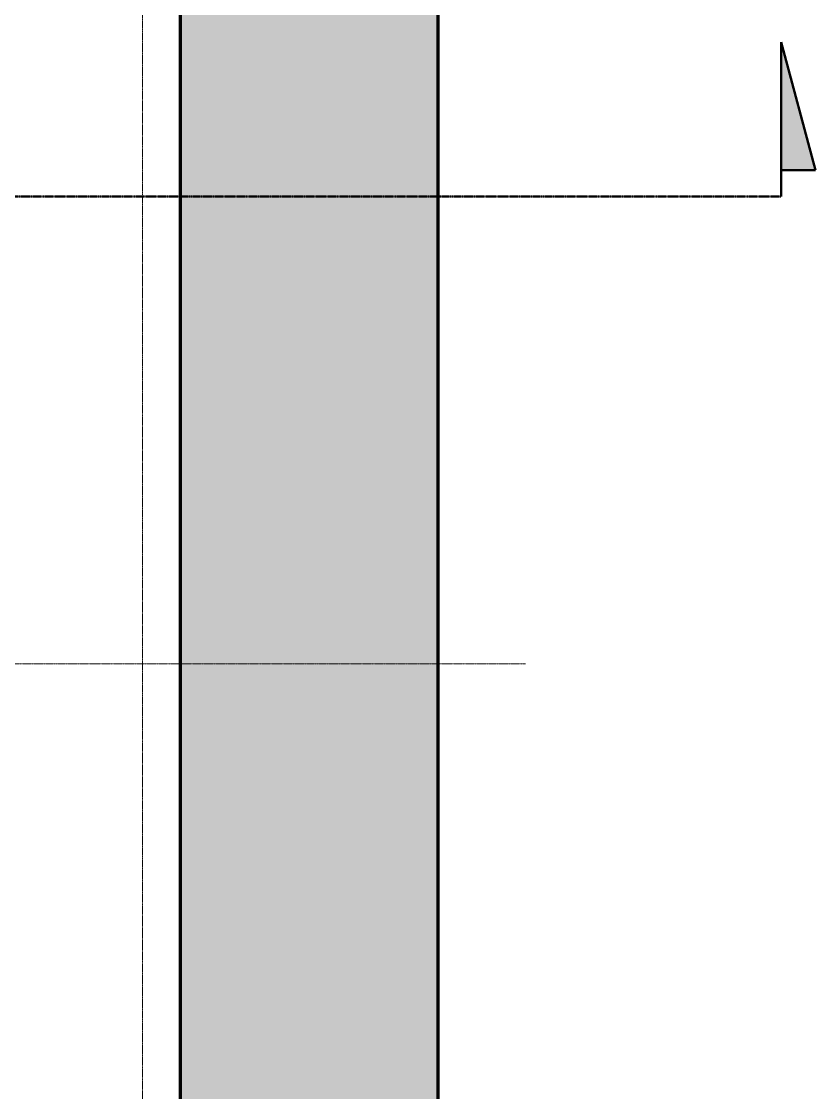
# Model space of a CAD drawing. Header units: millimetres. Extents: x -726012 to -647389, y -20772 to 18805.
# Drawn here: x -654748 to -650123, y -6820 to -577 of the extents above; entities that cross this region are included whole.
import ezdxf

# ---------------------------------------------------------------- set-up
doc = ezdxf.new("R2010")
doc.units = ezdxf.units.MM
doc.linetypes.add('DPA_Grid _ Level 100', pattern=[10, 5.5, -1.6, 1.3, -1.6])
for name, color, linetype, lineweight in [('A-WALL', 5, 'Continuous', 35), ('A-WALL-PATT', 1, 'Continuous', 35), ('G-ANNO-SECL', 3, 'Continuous', 9), ('S-GRID', 251, 'Continuous', 9)]:
    doc.layers.add(name, color=color, linetype=linetype, lineweight=lineweight)

# ---------------------------------------------------------------- blocks, each defined once
blk = doc.blocks.new('Section - AEC_Section Tail - Filled-3249564-4233-01 ENLARGED MULTI-PURPOSE LEVEL - REFLECTED CEILING PLAN - SHEET 4')
at = {"layer": 'G-ANNO-SECL'}
blk.add_hatch(color=256, dxfattribs=at).paths.add_polyline_path([(0, 1.536), (-2, 1.536), (0, 9)])
at = {"layer": 'G-ANNO-SECL', "lineweight": 50}
for p, q in [((0, 9), (-2, 1.536)), ((0, 9), (0, 0)), ((0, 1.536), (0, 9)), ((-2, 1.536), (0, 1.536))]:
    blk.add_line(p, q, dxfattribs=at)
blk = doc.blocks.new('*U1069')
at = {"layer": 'S-GRID', "linetype": 'DPA_Grid _ Level 100'}
for p, q in [((22240, -12746.5), (22240, 25446.8)), ((24470.7, 3220.4), (-48391.9, 3220.4))]:
    blk.add_line(p, q, dxfattribs=at)

msp = doc.modelspace()

# ---------------------------------------------------------------- hatches: boundary and pattern name
at = {"layer": 'A-WALL-PATT', "lineweight": 9}
h = msp.add_hatch(dxfattribs=at)
h.set_pattern_fill('FP_1', color=256, style=0, pattern_type=2)
h.set_pattern_definition([(50, (0, 0), (728.7365, -63.7558), [76.2, -838.2]), (355, (0, 0), (-140.9716, 764.2276), [60.96, -670.56]), (100.451, (60.7, -5.3), (587.77, 700.46675), [64.76, -712.36]), (46.184, (0, 203.2), (1084.3162, -168.171), [114.3, -1257.3]), (96.636, (90.4, 189.2), (949.6099, 989.7098), [97.14, -1068.54]), (351.184, (0, 203.2), (949.6206, 989.7012), [91.44, -1005.84]), (21, (101.6, 152.4), (606.45787, -409.06057), [76.2, -838.2]), (326, (101.6, 152.4), (247.2083, 736.7529), [60.96, -670.56]), (71.451, (152.14, 118.3), (853.66825, 327.6855), [64.76, -712.36]), (37.5, (0, 0), (12.35469, 338.22012), [33.528, -628.904, 33.528, -647.192, -673.1]), (37.5, (0, 0), (12.35469, 338.22012), [-1343.152, 33.528, -639.572]), (7.5, (0, 0), (267.27887, 400.72213), [33.528, -354.584, 33.528, -613.664, -256.54]), (7.5, (0, 0), (267.27887, 400.72213), [-1035.304, 33.528, -223.012]), (327.5, (-226.57, 0), (542.36333, -22.91534), [33.528, -220.472, 33.528, -758.952, -1051.56]), (327.5, (-226.57, 0), (542.36333, -22.91534), [-1046.48, 33.528, -1018.032]), (317.5, (-328.17, 0), (592.51696, 101.7071), [33.528, -296.672, 33.528, -492.76, -746.76]), (317.5, (-328.17, 0), (592.51696, 101.7071), [-856.488, 33.528, -713.232])])
h.paths.add_polyline_path([(-653822.4, -20033), (-652322.4, -20033), (-652322.4, 3344.8), (-653822.4, 3344.8), (-653822.4, -18533)])

# ---------------------------------------------------------------- linework, layer by layer
at = {"layer": 'A-WALL', "color": 7, "lineweight": 70}
for p, q in [((-653822.4, -18533), (-653822.4, 3344.8)), ((-652322.4, 2544.8), (-652322.4, -20033))]:
    msp.add_line(p, q, dxfattribs=at)
at = {"layer": 'G-ANNO-SECL', "linetype": 'DPA_Grid _ Level 100', "lineweight": 50}
msp.add_line((-724201, -1598.3), (-650323, -1598.3), dxfattribs=at)

# ---------------------------------------------------------------- block references
msp.add_blockref('*U1069', (-676282.4, -7541.4))
at = {"layer": 'G-ANNO-SECL', "lineweight": 25, "extrusion": (0, 0, -1), "xscale": 99.99999999999993, "yscale": 99.99999999999993, "zscale": 99.99999999999993}
msp.add_blockref('Section - AEC_Section Tail - Filled-3249564-4233-01 ENLARGED MULTI-PURPOSE LEVEL - REFLECTED CEILING PLAN - SHEET 4', (650323, -1598.3), dxfattribs=at)

doc.saveas('drawing.dxf')
